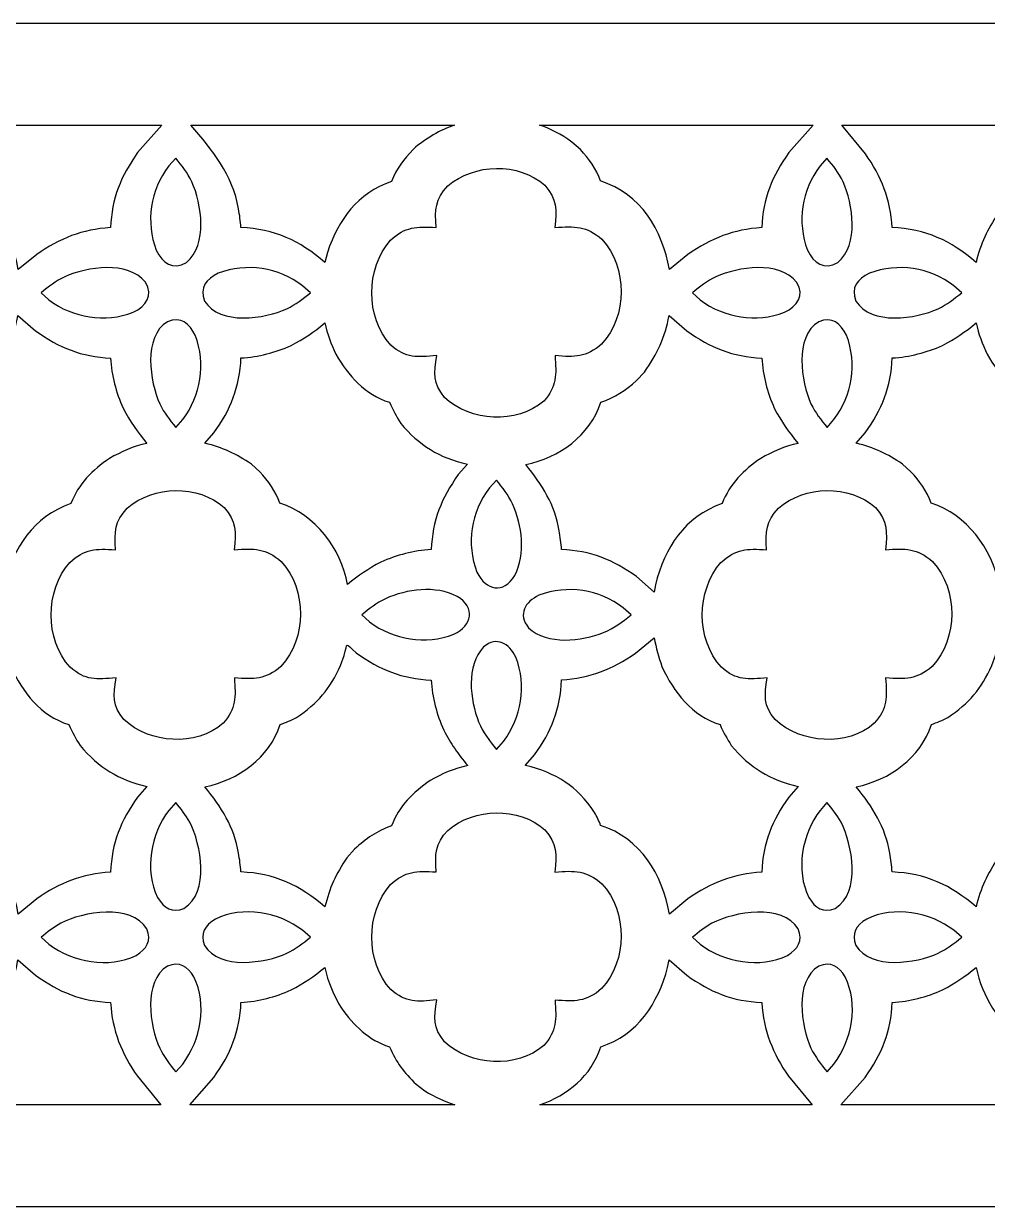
# Model space of a CAD drawing. Header units: centimetres. Extents: x -27 to -1.5, y -2.2 to 2.3.
# Drawn here: x -24.049 to -20.413, y -2.205 to 2.258 of the extents above; entities that cross this region are included whole.
import ezdxf

# ---------------------------------------------------------------- set-up
doc = ezdxf.new("R2010")
doc.units = ezdxf.units.CM
doc.header["$MEASUREMENT"] = 0
doc.layers.add('layer 1', color=7, linetype='Continuous')

msp = doc.modelspace()

# ---------------------------------------------------------------- linework, layer by layer
at = {"layer": 'layer 1', "color": 250}
for points, knots in [([(-1.49953, 2.25784), (-1.49953, 2.25784), (-1.49953, -2.20459), (-1.49953, -2.20459), (-1.49953, -2.20459), (-1.49953, -2.20459), (-26.99914, -2.20459), (-26.99914, -2.20459), (-26.99914, -2.20459), (-26.99914, -2.20459), (-26.99914, 2.25784), (-26.99914, 2.25784), (-26.99914, 2.25784), (-26.99914, 2.25784), (-1.49953, 2.25784), (-1.49953, 2.25784)], [0, 0, 0, 0, 0.2, 0.2, 0.2, 0.2, 0.4, 0.4, 0.4, 0.4, 0.6, 0.6, 0.6, 0.6, 1, 1, 1, 1]), ([(-24.56042, 1.87535), (-24.51689, 1.86021), (-24.47943, 1.84059), (-24.43753, 1.81111), (-24.43753, 1.81111), (-24.43753, 1.81111), (-24.40602, 1.78312), (-24.40602, 1.78312), (-24.40602, 1.78312), (-24.37501, 1.7479), (-24.34422, 1.7097), (-24.32964, 1.66427), (-24.32964, 1.66427), (-24.17747, 1.615), (-24.09696, 1.47988), (-24.06971, 1.32984), (-24.06971, 1.32984), (-24.06971, 1.32984), (-23.99993, 1.38738), (-23.99993, 1.38738), (-23.99993, 1.38738), (-23.91345, 1.44688), (-23.82756, 1.48239), (-23.72132, 1.4881), (-23.72132, 1.4881), (-23.71686, 1.59801), (-23.68255, 1.68273), (-23.61898, 1.77122), (-23.61898, 1.77122), (-23.61898, 1.77122), (-23.52781, 1.87535), (-23.52781, 1.87535), (-23.52781, 1.87535), (-23.52781, 1.87535), (-24.56042, 1.87535), (-24.56042, 1.87535)], [0, 0, 0, 0, 0.1, 0.1, 0.1, 0.1, 0.2, 0.2, 0.2, 0.2, 0.3, 0.3, 0.3, 0.3, 0.4, 0.4, 0.4, 0.4, 0.5, 0.5, 0.5, 0.5, 0.6, 0.6, 0.6, 0.6, 0.7, 0.7, 0.7, 0.7, 0.8, 0.8, 0.8, 0.8, 1, 1, 1, 1]), ([(-23.41803, 1.87535), (-23.33722, 1.78079), (-23.26036, 1.6878), (-23.23821, 1.55969), (-23.23821, 1.55969), (-23.23419, 1.53647), (-23.23073, 1.51237), (-23.22947, 1.4885), (-23.22947, 1.4885), (-23.10346, 1.48339), (-23.0066, 1.43891), (-22.91272, 1.35673), (-22.91272, 1.35673), (-22.91272, 1.35673), (-22.90303, 1.39492), (-22.90303, 1.39492), (-22.90303, 1.39492), (-22.86026, 1.52047), (-22.78984, 1.61705), (-22.66064, 1.66277), (-22.66064, 1.66277), (-22.64335, 1.71015), (-22.61359, 1.74683), (-22.57989, 1.7834), (-22.57989, 1.7834), (-22.5302, 1.82617), (-22.47799, 1.85631), (-22.42305, 1.87535), (-22.42305, 1.87535), (-22.42305, 1.87535), (-23.41803, 1.87535), (-23.41803, 1.87535)], [0, 0, 0, 0, 0.1111111, 0.1111111, 0.1111111, 0.1111111, 0.2222222, 0.2222222, 0.2222222, 0.2222222, 0.3333333, 0.3333333, 0.3333333, 0.3333333, 0.4444444, 0.4444444, 0.4444444, 0.4444444, 0.5555556, 0.5555556, 0.5555556, 0.5555556, 0.6666667, 0.6666667, 0.6666667, 0.6666667, 0.7777778, 0.7777778, 0.7777778, 0.7777778, 1, 1, 1, 1]), ([(-22.1029, 1.87535), (-22.05937, 1.86021), (-22.0219, 1.84059), (-21.98, 1.81111), (-21.98, 1.81111), (-21.98, 1.81111), (-21.94849, 1.78312), (-21.94849, 1.78312), (-21.94849, 1.78312), (-21.91748, 1.7479), (-21.88669, 1.7097), (-21.87212, 1.66427), (-21.87212, 1.66427), (-21.71995, 1.615), (-21.63943, 1.47988), (-21.61218, 1.32984), (-21.61218, 1.32984), (-21.61218, 1.32984), (-21.54241, 1.38738), (-21.54241, 1.38738), (-21.54241, 1.38738), (-21.45593, 1.44688), (-21.37004, 1.48239), (-21.26379, 1.4881), (-21.26379, 1.4881), (-21.25934, 1.59801), (-21.22502, 1.68273), (-21.16145, 1.77122), (-21.16145, 1.77122), (-21.16145, 1.77122), (-21.07028, 1.87535), (-21.07028, 1.87535), (-21.07028, 1.87535), (-21.07028, 1.87535), (-22.1029, 1.87535), (-22.1029, 1.87535)], [0, 0, 0, 0, 0.1, 0.1, 0.1, 0.1, 0.2, 0.2, 0.2, 0.2, 0.3, 0.3, 0.3, 0.3, 0.4, 0.4, 0.4, 0.4, 0.5, 0.5, 0.5, 0.5, 0.6, 0.6, 0.6, 0.6, 0.7, 0.7, 0.7, 0.7, 0.8, 0.8, 0.8, 0.8, 1, 1, 1, 1]), ([(-20.9619, 1.87535), (-20.9619, 1.87535), (-20.87265, 1.76712), (-20.87265, 1.76712), (-20.87265, 1.76712), (-20.81309, 1.68054), (-20.77753, 1.59426), (-20.77194, 1.4885), (-20.77194, 1.4885), (-20.64593, 1.48339), (-20.54907, 1.43891), (-20.45519, 1.35673), (-20.45519, 1.35673), (-20.437, 1.42842), (-20.41392, 1.4808), (-20.37173, 1.54168), (-20.37173, 1.54168), (-20.37173, 1.54168), (-20.34303, 1.57474), (-20.34303, 1.57474), (-20.34303, 1.57474), (-20.29885, 1.61489), (-20.25982, 1.64271), (-20.20312, 1.66277), (-20.20312, 1.66277), (-20.18582, 1.71015), (-20.15606, 1.74683), (-20.12237, 1.7834), (-20.12237, 1.7834), (-20.07268, 1.82617), (-20.02047, 1.85631), (-19.96552, 1.87535), (-19.96552, 1.87535), (-19.96552, 1.87535), (-20.9619, 1.87535), (-20.9619, 1.87535)], [0, 0, 0, 0, 0.1, 0.1, 0.1, 0.1, 0.2, 0.2, 0.2, 0.2, 0.3, 0.3, 0.3, 0.3, 0.4, 0.4, 0.4, 0.4, 0.5, 0.5, 0.5, 0.5, 0.6, 0.6, 0.6, 0.6, 0.7, 0.7, 0.7, 0.7, 0.8, 0.8, 0.8, 0.8, 1, 1, 1, 1]), ([(-23.47545, 1.75054), (-23.45097, 1.72084), (-23.43208, 1.69637), (-23.41449, 1.66147), (-23.41449, 1.66147), (-23.37729, 1.57744), (-23.35314, 1.42404), (-23.43483, 1.35705), (-23.43483, 1.35705), (-23.48647, 1.32553), (-23.52498, 1.35465), (-23.54893, 1.40271), (-23.54893, 1.40271), (-23.58932, 1.50948), (-23.57096, 1.63017), (-23.50149, 1.72081), (-23.50149, 1.72081), (-23.50149, 1.72081), (-23.47545, 1.75054), (-23.47545, 1.75054)], [0, 0, 0, 0, 0.1666667, 0.1666667, 0.1666667, 0.1666667, 0.3333333, 0.3333333, 0.3333333, 0.3333333, 0.5, 0.5, 0.5, 0.5, 0.6666667, 0.6666667, 0.6666667, 0.6666667, 1, 1, 1, 1]), ([(-21.01793, 1.75054), (-20.99345, 1.72084), (-20.97456, 1.69637), (-20.95697, 1.66147), (-20.95697, 1.66147), (-20.91976, 1.57744), (-20.89561, 1.42404), (-20.97731, 1.35705), (-20.97731, 1.35705), (-21.02895, 1.32553), (-21.06745, 1.35465), (-21.0914, 1.40271), (-21.0914, 1.40271), (-21.1318, 1.50948), (-21.11344, 1.63017), (-21.04397, 1.72081), (-21.04397, 1.72081), (-21.04397, 1.72081), (-21.01793, 1.75054), (-21.01793, 1.75054)], [0, 0, 0, 0, 0.1666667, 0.1666667, 0.1666667, 0.1666667, 0.3333333, 0.3333333, 0.3333333, 0.3333333, 0.5, 0.5, 0.5, 0.5, 0.6666667, 0.6666667, 0.6666667, 0.6666667, 1, 1, 1, 1]), ([(-22.04405, 1.00516), (-21.96928, 0.99882), (-21.92653, 0.99822), (-21.86809, 1.04847), (-21.86809, 1.04847), (-21.77076, 1.15485), (-21.76979, 1.33727), (-21.86688, 1.4441), (-21.86688, 1.4441), (-21.92561, 1.49487), (-21.96918, 1.49427), (-22.04447, 1.48836), (-22.04447, 1.48836), (-22.03813, 1.55629), (-22.03597, 1.59515), (-22.08242, 1.6479), (-22.08242, 1.6479), (-22.18128, 1.73571), (-22.34962, 1.73081), (-22.44858, 1.64567), (-22.44858, 1.64567), (-22.49606, 1.59413), (-22.49692, 1.55715), (-22.49314, 1.48888), (-22.49314, 1.48888), (-22.56735, 1.49319), (-22.60901, 1.49204), (-22.66542, 1.44079), (-22.66542, 1.44079), (-22.75865, 1.33341), (-22.76032, 1.15099), (-22.66398, 1.04497), (-22.66398, 1.04497), (-22.60601, 0.99506), (-22.56424, 0.99795), (-22.49042, 1.00594), (-22.49042, 1.00594), (-22.50162, 0.9378), (-22.50616, 0.90222), (-22.46069, 0.84763), (-22.46069, 0.84763), (-22.36373, 0.75627), (-22.18891, 0.74543), (-22.08668, 0.83366), (-22.08668, 0.83366), (-22.03687, 0.88916), (-22.03867, 0.93307), (-22.04405, 1.00516)], [0, 0, 0, 0, 0.0769231, 0.0769231, 0.0769231, 0.0769231, 0.1538462, 0.1538462, 0.1538462, 0.1538462, 0.2307692, 0.2307692, 0.2307692, 0.2307692, 0.3076923, 0.3076923, 0.3076923, 0.3076923, 0.3846154, 0.3846154, 0.3846154, 0.3846154, 0.4615385, 0.4615385, 0.4615385, 0.4615385, 0.5384615, 0.5384615, 0.5384615, 0.5384615, 0.6153846, 0.6153846, 0.6153846, 0.6153846, 0.6923077, 0.6923077, 0.6923077, 0.6923077, 0.7692308, 0.7692308, 0.7692308, 0.7692308, 0.8461538, 0.8461538, 0.8461538, 0.8461538, 1, 1, 1, 1]), ([(-23.98334, 1.24211), (-23.95365, 1.2666), (-23.92918, 1.28547), (-23.89428, 1.30308), (-23.89428, 1.30308), (-23.81025, 1.34028), (-23.65685, 1.36443), (-23.58986, 1.28273), (-23.58986, 1.28273), (-23.55835, 1.23111), (-23.58746, 1.19257), (-23.63553, 1.16864), (-23.63553, 1.16864), (-23.74231, 1.12825), (-23.86297, 1.1466), (-23.95362, 1.21607), (-23.95362, 1.21607), (-23.95362, 1.21607), (-23.98334, 1.24211), (-23.98334, 1.24211)], [0, 0, 0, 0, 0.1666667, 0.1666667, 0.1666667, 0.1666667, 0.3333333, 0.3333333, 0.3333333, 0.3333333, 0.5, 0.5, 0.5, 0.5, 0.6666667, 0.6666667, 0.6666667, 0.6666667, 1, 1, 1, 1]), ([(-22.96703, 1.24265), (-22.99672, 1.21816), (-23.02118, 1.19929), (-23.0561, 1.18168), (-23.0561, 1.18168), (-23.13883, 1.14506), (-23.30886, 1.11751), (-23.36619, 1.21131), (-23.36619, 1.21131), (-23.3873, 1.26188), (-23.3591, 1.29408), (-23.31485, 1.31611), (-23.31485, 1.31611), (-23.20808, 1.35649), (-23.08739, 1.33816), (-22.99676, 1.26868), (-22.99676, 1.26868), (-22.99676, 1.26868), (-22.96703, 1.24265), (-22.96703, 1.24265)], [0, 0, 0, 0, 0.1666667, 0.1666667, 0.1666667, 0.1666667, 0.3333333, 0.3333333, 0.3333333, 0.3333333, 0.5, 0.5, 0.5, 0.5, 0.6666667, 0.6666667, 0.6666667, 0.6666667, 1, 1, 1, 1]), ([(-21.52582, 1.24211), (-21.49612, 1.2666), (-21.47166, 1.28547), (-21.43676, 1.30308), (-21.43676, 1.30308), (-21.35272, 1.34028), (-21.19933, 1.36443), (-21.13233, 1.28273), (-21.13233, 1.28273), (-21.10083, 1.23111), (-21.12993, 1.19257), (-21.17801, 1.16864), (-21.17801, 1.16864), (-21.28478, 1.12825), (-21.40545, 1.1466), (-21.49609, 1.21607), (-21.49609, 1.21607), (-21.49609, 1.21607), (-21.52582, 1.24211), (-21.52582, 1.24211)], [0, 0, 0, 0, 0.1666667, 0.1666667, 0.1666667, 0.1666667, 0.3333333, 0.3333333, 0.3333333, 0.3333333, 0.5, 0.5, 0.5, 0.5, 0.6666667, 0.6666667, 0.6666667, 0.6666667, 1, 1, 1, 1]), ([(-20.5095, 1.24265), (-20.5392, 1.21816), (-20.56366, 1.19929), (-20.59857, 1.18168), (-20.59857, 1.18168), (-20.6813, 1.14506), (-20.85134, 1.11751), (-20.90867, 1.21131), (-20.90867, 1.21131), (-20.92977, 1.26188), (-20.90157, 1.29408), (-20.85733, 1.31611), (-20.85733, 1.31611), (-20.75055, 1.35649), (-20.62986, 1.33816), (-20.53924, 1.26868), (-20.53924, 1.26868), (-20.53924, 1.26868), (-20.5095, 1.24265), (-20.5095, 1.24265)], [0, 0, 0, 0, 0.1666667, 0.1666667, 0.1666667, 0.1666667, 0.3333333, 0.3333333, 0.3333333, 0.3333333, 0.5, 0.5, 0.5, 0.5, 0.6666667, 0.6666667, 0.6666667, 0.6666667, 1, 1, 1, 1]), ([(-24.07105, 1.15728), (-24.08676, 1.07413), (-24.1145, 1.01178), (-24.16432, 0.94344), (-24.16432, 0.94344), (-24.16432, 0.94344), (-24.19406, 0.91092), (-24.19406, 0.91092), (-24.19406, 0.91092), (-24.23589, 0.87497), (-24.27545, 0.84635), (-24.32861, 0.82928), (-24.32861, 0.82928), (-24.37021, 0.70181), (-24.4852, 0.62147), (-24.61212, 0.59398), (-24.61212, 0.59398), (-24.55016, 0.51886), (-24.50249, 0.44268), (-24.48572, 0.34482), (-24.48572, 0.34482), (-24.48174, 0.32161), (-24.47824, 0.2975), (-24.47698, 0.27362), (-24.47698, 0.27362), (-24.36703, 0.26916), (-24.28233, 0.23485), (-24.19387, 0.1713), (-24.19387, 0.1713), (-24.19387, 0.1713), (-24.12758, 0.11327), (-24.12758, 0.11327), (-24.12758, 0.11327), (-24.12758, 0.11327), (-24.12279, 0.14072), (-24.12279, 0.14072), (-24.12279, 0.14072), (-24.08692, 0.28204), (-24.01373, 0.39639), (-23.87065, 0.447), (-23.87065, 0.447), (-23.84345, 0.52151), (-23.78902, 0.5736), (-23.72537, 0.61753), (-23.72537, 0.61753), (-23.68147, 0.64189), (-23.63401, 0.66488), (-23.58412, 0.6739), (-23.58412, 0.6739), (-23.62032, 0.71779), (-23.6473, 0.75617), (-23.67405, 0.80643), (-23.67405, 0.80643), (-23.70072, 0.86744), (-23.71731, 0.92947), (-23.72092, 0.99625), (-23.72092, 0.99625), (-23.83084, 1.00071), (-23.91553, 1.03501), (-24.00404, 1.09859), (-24.00404, 1.09859), (-24.00404, 1.09859), (-24.07105, 1.15728), (-24.07105, 1.15728)], [0, 0, 0, 0, 0.0588235, 0.0588235, 0.0588235, 0.0588235, 0.1176471, 0.1176471, 0.1176471, 0.1176471, 0.1764706, 0.1764706, 0.1764706, 0.1764706, 0.2352941, 0.2352941, 0.2352941, 0.2352941, 0.2941176, 0.2941176, 0.2941176, 0.2941176, 0.3529412, 0.3529412, 0.3529412, 0.3529412, 0.4117647, 0.4117647, 0.4117647, 0.4117647, 0.4705882, 0.4705882, 0.4705882, 0.4705882, 0.5294118, 0.5294118, 0.5294118, 0.5294118, 0.5882353, 0.5882353, 0.5882353, 0.5882353, 0.6470588, 0.6470588, 0.6470588, 0.6470588, 0.7058824, 0.7058824, 0.7058824, 0.7058824, 0.7647059, 0.7647059, 0.7647059, 0.7647059, 0.8235294, 0.8235294, 0.8235294, 0.8235294, 0.8823529, 0.8823529, 0.8823529, 0.8823529, 1, 1, 1, 1]), ([(-23.47492, 0.73422), (-23.49941, 0.76392), (-23.51828, 0.78838), (-23.53589, 0.82329), (-23.53589, 0.82329), (-23.57249, 0.90601), (-23.60007, 1.07608), (-23.50626, 1.13338), (-23.50626, 1.13338), (-23.45572, 1.1545), (-23.42346, 1.12628), (-23.40146, 1.08203), (-23.40146, 1.08203), (-23.36106, 0.97526), (-23.37941, 0.8546), (-23.44889, 0.76395), (-23.44889, 0.76395), (-23.44889, 0.76395), (-23.47492, 0.73422), (-23.47492, 0.73422)], [0, 0, 0, 0, 0.1666667, 0.1666667, 0.1666667, 0.1666667, 0.3333333, 0.3333333, 0.3333333, 0.3333333, 0.5, 0.5, 0.5, 0.5, 0.6666667, 0.6666667, 0.6666667, 0.6666667, 1, 1, 1, 1]), ([(-23.36511, 0.67503), (-23.29691, 0.65782), (-23.24762, 0.63587), (-23.19001, 0.59533), (-23.19001, 0.59533), (-23.19001, 0.59533), (-23.1585, 0.56735), (-23.1585, 0.56735), (-23.1585, 0.56735), (-23.12749, 0.53214), (-23.0967, 0.49394), (-23.08213, 0.4485), (-23.08213, 0.4485), (-22.94824, 0.40516), (-22.85199, 0.2783), (-22.82722, 0.14175), (-22.82722, 0.14175), (-22.78581, 0.17591), (-22.74854, 0.20113), (-22.70111, 0.22636), (-22.70111, 0.22636), (-22.64011, 0.25304), (-22.57806, 0.26964), (-22.51131, 0.27323), (-22.51131, 0.27323), (-22.50685, 0.38314), (-22.47254, 0.46786), (-22.40897, 0.55635), (-22.40897, 0.55635), (-22.40897, 0.55635), (-22.37457, 0.59563), (-22.37457, 0.59563), (-22.37457, 0.59563), (-22.4801, 0.61951), (-22.55706, 0.66675), (-22.62626, 0.74979), (-22.62626, 0.74979), (-22.64319, 0.77657), (-22.65591, 0.80022), (-22.66889, 0.82909), (-22.66889, 0.82909), (-22.7611, 0.85756), (-22.82447, 0.92995), (-22.87098, 1.01067), (-22.87098, 1.01067), (-22.88834, 1.04868), (-22.90473, 1.08737), (-22.91245, 1.12871), (-22.91245, 1.12871), (-22.95412, 1.09434), (-22.99151, 1.06893), (-23.03925, 1.04351), (-23.03925, 1.04351), (-23.10009, 1.01692), (-23.16261, 1.00018), (-23.22907, 0.99665), (-23.22907, 0.99665), (-23.23357, 0.8867), (-23.26778, 0.80208), (-23.3314, 0.71354), (-23.3314, 0.71354), (-23.3314, 0.71354), (-23.36511, 0.67503), (-23.36511, 0.67503)], [0, 0, 0, 0, 0.0588235, 0.0588235, 0.0588235, 0.0588235, 0.1176471, 0.1176471, 0.1176471, 0.1176471, 0.1764706, 0.1764706, 0.1764706, 0.1764706, 0.2352941, 0.2352941, 0.2352941, 0.2352941, 0.2941176, 0.2941176, 0.2941176, 0.2941176, 0.3529412, 0.3529412, 0.3529412, 0.3529412, 0.4117647, 0.4117647, 0.4117647, 0.4117647, 0.4705882, 0.4705882, 0.4705882, 0.4705882, 0.5294118, 0.5294118, 0.5294118, 0.5294118, 0.5882353, 0.5882353, 0.5882353, 0.5882353, 0.6470588, 0.6470588, 0.6470588, 0.6470588, 0.7058824, 0.7058824, 0.7058824, 0.7058824, 0.7647059, 0.7647059, 0.7647059, 0.7647059, 0.8235294, 0.8235294, 0.8235294, 0.8235294, 0.8823529, 0.8823529, 0.8823529, 0.8823529, 1, 1, 1, 1]), ([(-21.61353, 1.15728), (-21.62924, 1.07413), (-21.65697, 1.01178), (-21.7068, 0.94344), (-21.7068, 0.94344), (-21.7068, 0.94344), (-21.73654, 0.91092), (-21.73654, 0.91092), (-21.73654, 0.91092), (-21.77837, 0.87497), (-21.81792, 0.84635), (-21.87109, 0.82928), (-21.87109, 0.82928), (-21.91269, 0.70181), (-22.02768, 0.62147), (-22.15459, 0.59398), (-22.15459, 0.59398), (-22.09264, 0.51886), (-22.04497, 0.44268), (-22.0282, 0.34482), (-22.0282, 0.34482), (-22.02422, 0.32161), (-22.02072, 0.2975), (-22.01946, 0.27362), (-22.01946, 0.27362), (-21.90951, 0.26916), (-21.82481, 0.23485), (-21.73635, 0.1713), (-21.73635, 0.1713), (-21.73635, 0.1713), (-21.67006, 0.11327), (-21.67006, 0.11327), (-21.67006, 0.11327), (-21.67006, 0.11327), (-21.66526, 0.14072), (-21.66526, 0.14072), (-21.66526, 0.14072), (-21.62939, 0.28204), (-21.5562, 0.39639), (-21.41312, 0.447), (-21.41312, 0.447), (-21.38593, 0.52151), (-21.33149, 0.5736), (-21.26785, 0.61753), (-21.26785, 0.61753), (-21.22395, 0.64189), (-21.17648, 0.66488), (-21.12659, 0.6739), (-21.12659, 0.6739), (-21.1628, 0.71779), (-21.18977, 0.75617), (-21.21652, 0.80643), (-21.21652, 0.80643), (-21.2432, 0.86744), (-21.25979, 0.92947), (-21.2634, 0.99625), (-21.2634, 0.99625), (-21.37332, 1.00071), (-21.458, 1.03501), (-21.54652, 1.09859), (-21.54652, 1.09859), (-21.54652, 1.09859), (-21.61353, 1.15728), (-21.61353, 1.15728)], [0, 0, 0, 0, 0.0588235, 0.0588235, 0.0588235, 0.0588235, 0.1176471, 0.1176471, 0.1176471, 0.1176471, 0.1764706, 0.1764706, 0.1764706, 0.1764706, 0.2352941, 0.2352941, 0.2352941, 0.2352941, 0.2941176, 0.2941176, 0.2941176, 0.2941176, 0.3529412, 0.3529412, 0.3529412, 0.3529412, 0.4117647, 0.4117647, 0.4117647, 0.4117647, 0.4705882, 0.4705882, 0.4705882, 0.4705882, 0.5294118, 0.5294118, 0.5294118, 0.5294118, 0.5882353, 0.5882353, 0.5882353, 0.5882353, 0.6470588, 0.6470588, 0.6470588, 0.6470588, 0.7058824, 0.7058824, 0.7058824, 0.7058824, 0.7647059, 0.7647059, 0.7647059, 0.7647059, 0.8235294, 0.8235294, 0.8235294, 0.8235294, 0.8823529, 0.8823529, 0.8823529, 0.8823529, 1, 1, 1, 1]), ([(-21.01739, 0.73422), (-21.04189, 0.76392), (-21.06076, 0.78838), (-21.07837, 0.82329), (-21.07837, 0.82329), (-21.11496, 0.90601), (-21.14255, 1.07608), (-21.04873, 1.13338), (-21.04873, 1.13338), (-20.99819, 1.1545), (-20.96594, 1.12628), (-20.94393, 1.08203), (-20.94393, 1.08203), (-20.90354, 0.97526), (-20.92188, 0.8546), (-20.99136, 0.76395), (-20.99136, 0.76395), (-20.99136, 0.76395), (-21.01739, 0.73422), (-21.01739, 0.73422)], [0, 0, 0, 0, 0.1666667, 0.1666667, 0.1666667, 0.1666667, 0.3333333, 0.3333333, 0.3333333, 0.3333333, 0.5, 0.5, 0.5, 0.5, 0.6666667, 0.6666667, 0.6666667, 0.6666667, 1, 1, 1, 1]), ([(-20.90758, 0.67503), (-20.83939, 0.65782), (-20.79009, 0.63587), (-20.73249, 0.59533), (-20.73249, 0.59533), (-20.73249, 0.59533), (-20.70097, 0.56735), (-20.70097, 0.56735), (-20.70097, 0.56735), (-20.66996, 0.53214), (-20.63918, 0.49394), (-20.6246, 0.4485), (-20.6246, 0.4485), (-20.49072, 0.40516), (-20.39446, 0.2783), (-20.36969, 0.14175), (-20.36969, 0.14175), (-20.32828, 0.17591), (-20.29101, 0.20113), (-20.24359, 0.22636), (-20.24359, 0.22636), (-20.18258, 0.25304), (-20.12054, 0.26964), (-20.05378, 0.27323), (-20.05378, 0.27323), (-20.04933, 0.38314), (-20.01501, 0.46786), (-19.95145, 0.55635), (-19.95145, 0.55635), (-19.95145, 0.55635), (-19.91705, 0.59563), (-19.91705, 0.59563), (-19.91705, 0.59563), (-20.02258, 0.61951), (-20.09954, 0.66675), (-20.16874, 0.74979), (-20.16874, 0.74979), (-20.18567, 0.77657), (-20.19838, 0.80022), (-20.21136, 0.82909), (-20.21136, 0.82909), (-20.30358, 0.85756), (-20.36695, 0.92995), (-20.41346, 1.01067), (-20.41346, 1.01067), (-20.43082, 1.04868), (-20.4472, 1.08737), (-20.45493, 1.12871), (-20.45493, 1.12871), (-20.4966, 1.09434), (-20.53398, 1.06893), (-20.58172, 1.04351), (-20.58172, 1.04351), (-20.64257, 1.01692), (-20.70508, 1.00018), (-20.77154, 0.99665), (-20.77154, 0.99665), (-20.77604, 0.8867), (-20.81026, 0.80208), (-20.87387, 0.71354), (-20.87387, 0.71354), (-20.87387, 0.71354), (-20.90758, 0.67503), (-20.90758, 0.67503)], [0, 0, 0, 0, 0.0588235, 0.0588235, 0.0588235, 0.0588235, 0.1176471, 0.1176471, 0.1176471, 0.1176471, 0.1764706, 0.1764706, 0.1764706, 0.1764706, 0.2352941, 0.2352941, 0.2352941, 0.2352941, 0.2941176, 0.2941176, 0.2941176, 0.2941176, 0.3529412, 0.3529412, 0.3529412, 0.3529412, 0.4117647, 0.4117647, 0.4117647, 0.4117647, 0.4705882, 0.4705882, 0.4705882, 0.4705882, 0.5294118, 0.5294118, 0.5294118, 0.5294118, 0.5882353, 0.5882353, 0.5882353, 0.5882353, 0.6470588, 0.6470588, 0.6470588, 0.6470588, 0.7058824, 0.7058824, 0.7058824, 0.7058824, 0.7647059, 0.7647059, 0.7647059, 0.7647059, 0.8235294, 0.8235294, 0.8235294, 0.8235294, 0.8823529, 0.8823529, 0.8823529, 0.8823529, 1, 1, 1, 1]), ([(-22.26545, 0.53567), (-22.24089, 0.50588), (-22.22178, 0.4809), (-22.20448, 0.44659), (-22.20448, 0.44659), (-22.16807, 0.36435), (-22.15347, 0.25851), (-22.19595, 0.17566), (-22.19595, 0.17566), (-22.23967, 0.10556), (-22.30428, 0.11836), (-22.33892, 0.18784), (-22.33892, 0.18784), (-22.37951, 0.29513), (-22.36091, 0.41536), (-22.29148, 0.50593), (-22.29148, 0.50593), (-22.29148, 0.50593), (-22.26545, 0.53567), (-22.26545, 0.53567)], [0, 0, 0, 0, 0.1666667, 0.1666667, 0.1666667, 0.1666667, 0.3333333, 0.3333333, 0.3333333, 0.3333333, 0.5, 0.5, 0.5, 0.5, 0.6666667, 0.6666667, 0.6666667, 0.6666667, 1, 1, 1, 1]), ([(-23.25406, -0.21061), (-23.17929, -0.21695), (-23.13654, -0.21755), (-23.07809, -0.1673), (-23.07809, -0.1673), (-22.98077, -0.06092), (-22.9798, 0.12151), (-23.07689, 0.22833), (-23.07689, 0.22833), (-23.13561, 0.2791), (-23.1792, 0.2785), (-23.25448, 0.27259), (-23.25448, 0.27259), (-23.24814, 0.34052), (-23.24598, 0.3794), (-23.29243, 0.43213), (-23.29243, 0.43213), (-23.39126, 0.51994), (-23.55966, 0.51504), (-23.65858, 0.4299), (-23.65858, 0.4299), (-23.70606, 0.37837), (-23.70692, 0.34139), (-23.70315, 0.27311), (-23.70315, 0.27311), (-23.77734, 0.27742), (-23.81903, 0.27627), (-23.87543, 0.22501), (-23.87543, 0.22501), (-23.96865, 0.11764), (-23.97033, -0.06477), (-23.87399, -0.1708), (-23.87399, -0.1708), (-23.81602, -0.22071), (-23.77424, -0.21782), (-23.70042, -0.20983), (-23.70042, -0.20983), (-23.71163, -0.27797), (-23.71617, -0.31355), (-23.67069, -0.36814), (-23.67069, -0.36814), (-23.57374, -0.45949), (-23.3989, -0.47035), (-23.29669, -0.38211), (-23.29669, -0.38211), (-23.24687, -0.32662), (-23.24868, -0.28269), (-23.25406, -0.21061)], [0, 0, 0, 0, 0.0769231, 0.0769231, 0.0769231, 0.0769231, 0.1538462, 0.1538462, 0.1538462, 0.1538462, 0.2307692, 0.2307692, 0.2307692, 0.2307692, 0.3076923, 0.3076923, 0.3076923, 0.3076923, 0.3846154, 0.3846154, 0.3846154, 0.3846154, 0.4615385, 0.4615385, 0.4615385, 0.4615385, 0.5384615, 0.5384615, 0.5384615, 0.5384615, 0.6153846, 0.6153846, 0.6153846, 0.6153846, 0.6923077, 0.6923077, 0.6923077, 0.6923077, 0.7692308, 0.7692308, 0.7692308, 0.7692308, 0.8461538, 0.8461538, 0.8461538, 0.8461538, 1, 1, 1, 1]), ([(-20.79654, -0.21061), (-20.72177, -0.21695), (-20.67901, -0.21755), (-20.62057, -0.1673), (-20.62057, -0.1673), (-20.52325, -0.06092), (-20.52227, 0.12151), (-20.61936, 0.22833), (-20.61936, 0.22833), (-20.67809, 0.2791), (-20.72167, 0.2785), (-20.79695, 0.27259), (-20.79695, 0.27259), (-20.79062, 0.34052), (-20.78845, 0.3794), (-20.8349, 0.43213), (-20.8349, 0.43213), (-20.93374, 0.51994), (-21.10213, 0.51504), (-21.20106, 0.4299), (-21.20106, 0.4299), (-21.24853, 0.37837), (-21.2494, 0.34139), (-21.24562, 0.27311), (-21.24562, 0.27311), (-21.31982, 0.27742), (-21.3615, 0.27627), (-21.4179, 0.22501), (-21.4179, 0.22501), (-21.51113, 0.11764), (-21.51281, -0.06477), (-21.41646, -0.1708), (-21.41646, -0.1708), (-21.3585, -0.22071), (-21.31672, -0.21782), (-21.2429, -0.20983), (-21.2429, -0.20983), (-21.25411, -0.27797), (-21.25864, -0.31355), (-21.21317, -0.36814), (-21.21317, -0.36814), (-21.11622, -0.45949), (-20.94138, -0.47035), (-20.83916, -0.38211), (-20.83916, -0.38211), (-20.78934, -0.32662), (-20.79115, -0.28269), (-20.79654, -0.21061)], [0, 0, 0, 0, 0.0769231, 0.0769231, 0.0769231, 0.0769231, 0.1538462, 0.1538462, 0.1538462, 0.1538462, 0.2307692, 0.2307692, 0.2307692, 0.2307692, 0.3076923, 0.3076923, 0.3076923, 0.3076923, 0.3846154, 0.3846154, 0.3846154, 0.3846154, 0.4615385, 0.4615385, 0.4615385, 0.4615385, 0.5384615, 0.5384615, 0.5384615, 0.5384615, 0.6153846, 0.6153846, 0.6153846, 0.6153846, 0.6923077, 0.6923077, 0.6923077, 0.6923077, 0.7692308, 0.7692308, 0.7692308, 0.7692308, 0.8461538, 0.8461538, 0.8461538, 0.8461538, 1, 1, 1, 1]), ([(-22.77334, 0.02724), (-22.74355, 0.0518), (-22.71858, 0.0709), (-22.68427, 0.0882), (-22.68427, 0.0882), (-22.60202, 0.12462), (-22.49619, 0.13921), (-22.41334, 0.09673), (-22.41334, 0.09673), (-22.34324, 0.05302), (-22.35603, -0.01161), (-22.42552, -0.04623), (-22.42552, -0.04623), (-22.53281, -0.08682), (-22.65302, -0.06823), (-22.74361, 0.0012), (-22.74361, 0.0012), (-22.74361, 0.0012), (-22.77334, 0.02724), (-22.77334, 0.02724)], [0, 0, 0, 0, 0.1666667, 0.1666667, 0.1666667, 0.1666667, 0.3333333, 0.3333333, 0.3333333, 0.3333333, 0.5, 0.5, 0.5, 0.5, 0.6666667, 0.6666667, 0.6666667, 0.6666667, 1, 1, 1, 1]), ([(-21.75702, 0.02778), (-21.79188, -0.00098), (-21.82024, -0.02175), (-21.86147, -0.04001), (-21.86147, -0.04001), (-21.94372, -0.07174), (-22.0731, -0.08837), (-22.1436, -0.02129), (-22.1436, -0.02129), (-22.18568, 0.0301), (-22.15702, 0.07526), (-22.10484, 0.10123), (-22.10484, 0.10123), (-21.99755, 0.14181), (-21.87733, 0.12324), (-21.78675, 0.0538), (-21.78675, 0.0538), (-21.78675, 0.0538), (-21.75702, 0.02778), (-21.75702, 0.02778)], [0, 0, 0, 0, 0.1666667, 0.1666667, 0.1666667, 0.1666667, 0.3333333, 0.3333333, 0.3333333, 0.3333333, 0.5, 0.5, 0.5, 0.5, 0.6666667, 0.6666667, 0.6666667, 0.6666667, 1, 1, 1, 1]), ([(-23.58393, -0.62028), (-23.6898, -0.59633), (-23.76681, -0.54933), (-23.83627, -0.46598), (-23.83627, -0.46598), (-23.8532, -0.4392), (-23.86591, -0.41555), (-23.8789, -0.38668), (-23.8789, -0.38668), (-23.98505, -0.3539), (-24.05365, -0.26494), (-24.0979, -0.16808), (-24.0979, -0.16808), (-24.11091, -0.13147), (-24.12048, -0.09767), (-24.12761, -0.05948), (-24.12761, -0.05948), (-24.12761, -0.05948), (-24.19796, -0.1175), (-24.19796, -0.1175), (-24.19796, -0.1175), (-24.28418, -0.17681), (-24.37106, -0.21261), (-24.47659, -0.21823), (-24.47659, -0.21823), (-24.48108, -0.32817), (-24.5153, -0.4128), (-24.57891, -0.50134), (-24.57891, -0.50134), (-24.57891, -0.50134), (-24.61328, -0.54059), (-24.61328, -0.54059), (-24.61328, -0.54059), (-24.61328, -0.54059), (-24.61295, -0.54065), (-24.61295, -0.54065), (-24.61295, -0.54065), (-24.49588, -0.5702), (-24.42013, -0.61707), (-24.35214, -0.71853), (-24.35214, -0.71853), (-24.34444, -0.73439), (-24.33502, -0.75051), (-24.32964, -0.76727), (-24.32964, -0.76727), (-24.17748, -0.8165), (-24.09696, -0.95167), (-24.06971, -1.1017), (-24.06971, -1.1017), (-24.06971, -1.1017), (-23.99993, -1.04415), (-23.99993, -1.04415), (-23.99993, -1.04415), (-23.91345, -0.98465), (-23.82756, -0.94915), (-23.72132, -0.94343), (-23.72132, -0.94343), (-23.71686, -0.83352), (-23.68255, -0.7488), (-23.61898, -0.66031), (-23.61898, -0.66031), (-23.61898, -0.66031), (-23.58393, -0.62028), (-23.58393, -0.62028)], [0, 0, 0, 0, 0.0588235, 0.0588235, 0.0588235, 0.0588235, 0.1176471, 0.1176471, 0.1176471, 0.1176471, 0.1764706, 0.1764706, 0.1764706, 0.1764706, 0.2352941, 0.2352941, 0.2352941, 0.2352941, 0.2941176, 0.2941176, 0.2941176, 0.2941176, 0.3529412, 0.3529412, 0.3529412, 0.3529412, 0.4117647, 0.4117647, 0.4117647, 0.4117647, 0.4705882, 0.4705882, 0.4705882, 0.4705882, 0.5294118, 0.5294118, 0.5294118, 0.5294118, 0.5882353, 0.5882353, 0.5882353, 0.5882353, 0.6470588, 0.6470588, 0.6470588, 0.6470588, 0.7058824, 0.7058824, 0.7058824, 0.7058824, 0.7647059, 0.7647059, 0.7647059, 0.7647059, 0.8235294, 0.8235294, 0.8235294, 0.8235294, 0.8823529, 0.8823529, 0.8823529, 0.8823529, 1, 1, 1, 1]), ([(-22.91272, -1.0748), (-22.89452, -1.0031), (-22.87144, -0.95072), (-22.82926, -0.88985), (-22.82926, -0.88985), (-22.82926, -0.88985), (-22.80055, -0.85679), (-22.80055, -0.85679), (-22.80055, -0.85679), (-22.75638, -0.81665), (-22.71734, -0.78882), (-22.66064, -0.76876), (-22.66064, -0.76876), (-22.63347, -0.69426), (-22.57899, -0.64216), (-22.51537, -0.59824), (-22.51537, -0.59824), (-22.4711, -0.57367), (-22.42375, -0.55091), (-22.37347, -0.54175), (-22.37347, -0.54175), (-22.40993, -0.49756), (-22.43711, -0.45904), (-22.46404, -0.40845), (-22.46404, -0.40845), (-22.49071, -0.34743), (-22.50731, -0.28541), (-22.51091, -0.21863), (-22.51091, -0.21863), (-22.62083, -0.21416), (-22.70552, -0.17987), (-22.79403, -0.11628), (-22.79403, -0.11628), (-22.8389, -0.07699), (-22.82553, -0.07468), (-22.83948, -0.12619), (-22.83948, -0.12619), (-22.83948, -0.12619), (-22.85319, -0.16421), (-22.85319, -0.16421), (-22.85319, -0.16421), (-22.89421, -0.25285), (-22.93778, -0.306), (-23.01977, -0.35996), (-23.01977, -0.35996), (-23.04035, -0.36985), (-23.05936, -0.37951), (-23.0811, -0.38649), (-23.0811, -0.38649), (-23.12283, -0.51438), (-23.238, -0.59436), (-23.36522, -0.62192), (-23.36522, -0.62192), (-23.30288, -0.69752), (-23.25522, -0.77339), (-23.23821, -0.87184), (-23.23821, -0.87184), (-23.23419, -0.89508), (-23.23073, -0.91916), (-23.22947, -0.94304), (-23.22947, -0.94304), (-23.10347, -0.94814), (-23.00659, -0.99262), (-22.91272, -1.0748)], [0, 0, 0, 0, 0.0588235, 0.0588235, 0.0588235, 0.0588235, 0.1176471, 0.1176471, 0.1176471, 0.1176471, 0.1764706, 0.1764706, 0.1764706, 0.1764706, 0.2352941, 0.2352941, 0.2352941, 0.2352941, 0.2941176, 0.2941176, 0.2941176, 0.2941176, 0.3529412, 0.3529412, 0.3529412, 0.3529412, 0.4117647, 0.4117647, 0.4117647, 0.4117647, 0.4705882, 0.4705882, 0.4705882, 0.4705882, 0.5294118, 0.5294118, 0.5294118, 0.5294118, 0.5882353, 0.5882353, 0.5882353, 0.5882353, 0.6470588, 0.6470588, 0.6470588, 0.6470588, 0.7058824, 0.7058824, 0.7058824, 0.7058824, 0.7647059, 0.7647059, 0.7647059, 0.7647059, 0.8235294, 0.8235294, 0.8235294, 0.8235294, 0.8823529, 0.8823529, 0.8823529, 0.8823529, 1, 1, 1, 1]), ([(-22.26491, -0.48065), (-22.29367, -0.44579), (-22.31444, -0.41743), (-22.33269, -0.37621), (-22.33269, -0.37621), (-22.3644, -0.29399), (-22.38107, -0.16453), (-22.31397, -0.09408), (-22.31397, -0.09408), (-22.26261, -0.05198), (-22.2174, -0.08068), (-22.19145, -0.13284), (-22.19145, -0.13284), (-22.15086, -0.24013), (-22.16945, -0.36033), (-22.23888, -0.45093), (-22.23888, -0.45093), (-22.23888, -0.45093), (-22.26491, -0.48065), (-22.26491, -0.48065)], [0, 0, 0, 0, 0.1666667, 0.1666667, 0.1666667, 0.1666667, 0.3333333, 0.3333333, 0.3333333, 0.3333333, 0.5, 0.5, 0.5, 0.5, 0.6666667, 0.6666667, 0.6666667, 0.6666667, 1, 1, 1, 1]), ([(-21.12641, -0.62028), (-21.23228, -0.59633), (-21.30928, -0.54933), (-21.37875, -0.46598), (-21.37875, -0.46598), (-21.39567, -0.4392), (-21.40839, -0.41555), (-21.42137, -0.38668), (-21.42137, -0.38668), (-21.52752, -0.3539), (-21.59612, -0.26494), (-21.64038, -0.16808), (-21.64038, -0.16808), (-21.65339, -0.13147), (-21.66295, -0.09767), (-21.67008, -0.05948), (-21.67008, -0.05948), (-21.67008, -0.05948), (-21.74044, -0.1175), (-21.74044, -0.1175), (-21.74044, -0.1175), (-21.82666, -0.17681), (-21.91354, -0.21261), (-22.01906, -0.21823), (-22.01906, -0.21823), (-22.02356, -0.32817), (-22.05778, -0.4128), (-22.12139, -0.50134), (-22.12139, -0.50134), (-22.12139, -0.50134), (-22.15576, -0.54059), (-22.15576, -0.54059), (-22.15576, -0.54059), (-22.15576, -0.54059), (-22.15542, -0.54065), (-22.15542, -0.54065), (-22.15542, -0.54065), (-22.03835, -0.5702), (-21.96261, -0.61707), (-21.89462, -0.71853), (-21.89462, -0.71853), (-21.88691, -0.73439), (-21.87749, -0.75051), (-21.87212, -0.76727), (-21.87212, -0.76727), (-21.71996, -0.8165), (-21.63943, -0.95167), (-21.61218, -1.1017), (-21.61218, -1.1017), (-21.61218, -1.1017), (-21.54241, -1.04415), (-21.54241, -1.04415), (-21.54241, -1.04415), (-21.45592, -0.98465), (-21.37004, -0.94915), (-21.26379, -0.94343), (-21.26379, -0.94343), (-21.25934, -0.83352), (-21.22502, -0.7488), (-21.16145, -0.66031), (-21.16145, -0.66031), (-21.16145, -0.66031), (-21.12641, -0.62028), (-21.12641, -0.62028)], [0, 0, 0, 0, 0.0588235, 0.0588235, 0.0588235, 0.0588235, 0.1176471, 0.1176471, 0.1176471, 0.1176471, 0.1764706, 0.1764706, 0.1764706, 0.1764706, 0.2352941, 0.2352941, 0.2352941, 0.2352941, 0.2941176, 0.2941176, 0.2941176, 0.2941176, 0.3529412, 0.3529412, 0.3529412, 0.3529412, 0.4117647, 0.4117647, 0.4117647, 0.4117647, 0.4705882, 0.4705882, 0.4705882, 0.4705882, 0.5294118, 0.5294118, 0.5294118, 0.5294118, 0.5882353, 0.5882353, 0.5882353, 0.5882353, 0.6470588, 0.6470588, 0.6470588, 0.6470588, 0.7058824, 0.7058824, 0.7058824, 0.7058824, 0.7647059, 0.7647059, 0.7647059, 0.7647059, 0.8235294, 0.8235294, 0.8235294, 0.8235294, 0.8823529, 0.8823529, 0.8823529, 0.8823529, 1, 1, 1, 1]), ([(-20.45519, -1.0748), (-20.437, -1.0031), (-20.41392, -0.95072), (-20.37173, -0.88985), (-20.37173, -0.88985), (-20.37173, -0.88985), (-20.34303, -0.85679), (-20.34303, -0.85679), (-20.34303, -0.85679), (-20.29886, -0.81665), (-20.25981, -0.78882), (-20.20312, -0.76876), (-20.20312, -0.76876), (-20.17594, -0.69426), (-20.12147, -0.64216), (-20.05784, -0.59824), (-20.05784, -0.59824), (-20.01358, -0.57367), (-19.96623, -0.55091), (-19.91595, -0.54175), (-19.91595, -0.54175), (-19.9524, -0.49756), (-19.97959, -0.45904), (-20.00652, -0.40845), (-20.00652, -0.40845), (-20.03319, -0.34743), (-20.04978, -0.28541), (-20.05339, -0.21863), (-20.05339, -0.21863), (-20.16331, -0.21416), (-20.248, -0.17987), (-20.33651, -0.11628), (-20.33651, -0.11628), (-20.38137, -0.07699), (-20.36801, -0.07468), (-20.38195, -0.12619), (-20.38195, -0.12619), (-20.38195, -0.12619), (-20.39566, -0.16421), (-20.39566, -0.16421), (-20.39566, -0.16421), (-20.43669, -0.25285), (-20.48026, -0.306), (-20.56224, -0.35996), (-20.56224, -0.35996), (-20.58283, -0.36985), (-20.60184, -0.37951), (-20.62357, -0.38649), (-20.62357, -0.38649), (-20.66531, -0.51438), (-20.78048, -0.59436), (-20.90769, -0.62192), (-20.90769, -0.62192), (-20.84535, -0.69752), (-20.79769, -0.77339), (-20.78068, -0.87184), (-20.78068, -0.87184), (-20.77666, -0.89508), (-20.7732, -0.91916), (-20.77194, -0.94304), (-20.77194, -0.94304), (-20.64594, -0.94814), (-20.54906, -0.99262), (-20.45519, -1.0748)], [0, 0, 0, 0, 0.0588235, 0.0588235, 0.0588235, 0.0588235, 0.1176471, 0.1176471, 0.1176471, 0.1176471, 0.1764706, 0.1764706, 0.1764706, 0.1764706, 0.2352941, 0.2352941, 0.2352941, 0.2352941, 0.2941176, 0.2941176, 0.2941176, 0.2941176, 0.3529412, 0.3529412, 0.3529412, 0.3529412, 0.4117647, 0.4117647, 0.4117647, 0.4117647, 0.4705882, 0.4705882, 0.4705882, 0.4705882, 0.5294118, 0.5294118, 0.5294118, 0.5294118, 0.5882353, 0.5882353, 0.5882353, 0.5882353, 0.6470588, 0.6470588, 0.6470588, 0.6470588, 0.7058824, 0.7058824, 0.7058824, 0.7058824, 0.7647059, 0.7647059, 0.7647059, 0.7647059, 0.8235294, 0.8235294, 0.8235294, 0.8235294, 0.8823529, 0.8823529, 0.8823529, 0.8823529, 1, 1, 1, 1]), ([(-23.47545, -0.68099), (-23.4556, -0.70508), (-23.43773, -0.72764), (-23.42212, -0.75494), (-23.42212, -0.75494), (-23.37978, -0.83889), (-23.34572, -1.02007), (-23.44413, -1.08016), (-23.44413, -1.08016), (-23.48914, -1.09894), (-23.51973, -1.07936), (-23.54365, -1.03941), (-23.54365, -1.03941), (-23.59488, -0.93655), (-23.5696, -0.79962), (-23.50149, -0.71073), (-23.50149, -0.71073), (-23.50149, -0.71073), (-23.47545, -0.68099), (-23.47545, -0.68099)], [0, 0, 0, 0, 0.1666667, 0.1666667, 0.1666667, 0.1666667, 0.3333333, 0.3333333, 0.3333333, 0.3333333, 0.5, 0.5, 0.5, 0.5, 0.6666667, 0.6666667, 0.6666667, 0.6666667, 1, 1, 1, 1]), ([(-22.04405, -1.42638), (-21.96928, -1.43272), (-21.92653, -1.43331), (-21.86809, -1.38307), (-21.86809, -1.38307), (-21.77076, -1.27668), (-21.76979, -1.09426), (-21.86688, -0.98743), (-21.86688, -0.98743), (-21.9256, -0.93666), (-21.96919, -0.93726), (-22.04447, -0.94317), (-22.04447, -0.94317), (-22.03813, -0.87525), (-22.03597, -0.83636), (-22.08242, -0.78364), (-22.08242, -0.78364), (-22.18126, -0.69582), (-22.34965, -0.70072), (-22.44858, -0.78586), (-22.44858, -0.78586), (-22.49605, -0.8374), (-22.49692, -0.87438), (-22.49314, -0.94266), (-22.49314, -0.94266), (-22.56734, -0.93834), (-22.60902, -0.93949), (-22.66542, -0.99075), (-22.66542, -0.99075), (-22.75866, -1.09811), (-22.76031, -1.28055), (-22.66398, -1.38657), (-22.66398, -1.38657), (-22.60601, -1.43647), (-22.56424, -1.43358), (-22.49042, -1.42559), (-22.49042, -1.42559), (-22.50162, -1.49374), (-22.50616, -1.52931), (-22.46069, -1.5839), (-22.46069, -1.5839), (-22.36374, -1.67526), (-22.18889, -1.68611), (-22.08668, -1.59788), (-22.08668, -1.59788), (-22.03686, -1.54238), (-22.03867, -1.49846), (-22.04405, -1.42638)], [0, 0, 0, 0, 0.0769231, 0.0769231, 0.0769231, 0.0769231, 0.1538462, 0.1538462, 0.1538462, 0.1538462, 0.2307692, 0.2307692, 0.2307692, 0.2307692, 0.3076923, 0.3076923, 0.3076923, 0.3076923, 0.3846154, 0.3846154, 0.3846154, 0.3846154, 0.4615385, 0.4615385, 0.4615385, 0.4615385, 0.5384615, 0.5384615, 0.5384615, 0.5384615, 0.6153846, 0.6153846, 0.6153846, 0.6153846, 0.6923077, 0.6923077, 0.6923077, 0.6923077, 0.7692308, 0.7692308, 0.7692308, 0.7692308, 0.8461538, 0.8461538, 0.8461538, 0.8461538, 1, 1, 1, 1]), ([(-21.01793, -0.68099), (-20.99808, -0.70508), (-20.9802, -0.72764), (-20.96459, -0.75494), (-20.96459, -0.75494), (-20.92225, -0.83889), (-20.8882, -1.02007), (-20.9866, -1.08016), (-20.9866, -1.08016), (-21.03161, -1.09894), (-21.0622, -1.07936), (-21.08612, -1.03941), (-21.08612, -1.03941), (-21.13736, -0.93655), (-21.11207, -0.79962), (-21.04397, -0.71073), (-21.04397, -0.71073), (-21.04397, -0.71073), (-21.01793, -0.68099), (-21.01793, -0.68099)], [0, 0, 0, 0, 0.1666667, 0.1666667, 0.1666667, 0.1666667, 0.3333333, 0.3333333, 0.3333333, 0.3333333, 0.5, 0.5, 0.5, 0.5, 0.6666667, 0.6666667, 0.6666667, 0.6666667, 1, 1, 1, 1]), ([(-23.98334, -1.18942), (-23.95926, -1.16956), (-23.9367, -1.15169), (-23.90941, -1.13609), (-23.90941, -1.13609), (-23.82547, -1.09377), (-23.64423, -1.05967), (-23.58419, -1.1581), (-23.58419, -1.1581), (-23.56538, -1.20308), (-23.58501, -1.23372), (-23.62494, -1.25762), (-23.62494, -1.25762), (-23.72777, -1.30884), (-23.86474, -1.28359), (-23.95362, -1.21546), (-23.95362, -1.21546), (-23.95362, -1.21546), (-23.98334, -1.18942), (-23.98334, -1.18942)], [0, 0, 0, 0, 0.1666667, 0.1666667, 0.1666667, 0.1666667, 0.3333333, 0.3333333, 0.3333333, 0.3333333, 0.5, 0.5, 0.5, 0.5, 0.6666667, 0.6666667, 0.6666667, 0.6666667, 1, 1, 1, 1]), ([(-22.96703, -1.18888), (-22.99579, -1.2126), (-23.02262, -1.23297), (-23.0561, -1.24986), (-23.0561, -1.24986), (-23.13935, -1.28671), (-23.30892, -1.31394), (-23.36619, -1.22022), (-23.36619, -1.22022), (-23.38499, -1.17518), (-23.36537, -1.14464), (-23.32544, -1.1207), (-23.32544, -1.1207), (-23.22257, -1.06948), (-23.08566, -1.09474), (-22.99676, -1.16285), (-22.99676, -1.16285), (-22.99676, -1.16285), (-22.96703, -1.18888), (-22.96703, -1.18888)], [0, 0, 0, 0, 0.1666667, 0.1666667, 0.1666667, 0.1666667, 0.3333333, 0.3333333, 0.3333333, 0.3333333, 0.5, 0.5, 0.5, 0.5, 0.6666667, 0.6666667, 0.6666667, 0.6666667, 1, 1, 1, 1]), ([(-21.52582, -1.18942), (-21.50173, -1.16956), (-21.47917, -1.15169), (-21.45188, -1.13609), (-21.45188, -1.13609), (-21.36795, -1.09377), (-21.1867, -1.05967), (-21.12666, -1.1581), (-21.12666, -1.1581), (-21.10785, -1.20308), (-21.12748, -1.23372), (-21.16742, -1.25762), (-21.16742, -1.25762), (-21.27024, -1.30884), (-21.40722, -1.28359), (-21.49609, -1.21546), (-21.49609, -1.21546), (-21.49609, -1.21546), (-21.52582, -1.18942), (-21.52582, -1.18942)], [0, 0, 0, 0, 0.1666667, 0.1666667, 0.1666667, 0.1666667, 0.3333333, 0.3333333, 0.3333333, 0.3333333, 0.5, 0.5, 0.5, 0.5, 0.6666667, 0.6666667, 0.6666667, 0.6666667, 1, 1, 1, 1]), ([(-20.5095, -1.18888), (-20.53826, -1.2126), (-20.56509, -1.23297), (-20.59857, -1.24986), (-20.59857, -1.24986), (-20.68183, -1.28671), (-20.85139, -1.31394), (-20.90867, -1.22022), (-20.90867, -1.22022), (-20.92747, -1.17518), (-20.90785, -1.14464), (-20.86791, -1.1207), (-20.86791, -1.1207), (-20.76505, -1.06948), (-20.62814, -1.09474), (-20.53924, -1.16285), (-20.53924, -1.16285), (-20.53924, -1.16285), (-20.5095, -1.18888), (-20.5095, -1.18888)], [0, 0, 0, 0, 0.1666667, 0.1666667, 0.1666667, 0.1666667, 0.3333333, 0.3333333, 0.3333333, 0.3333333, 0.5, 0.5, 0.5, 0.5, 0.6666667, 0.6666667, 0.6666667, 0.6666667, 1, 1, 1, 1]), ([(-23.53094, -1.8221), (-23.53094, -1.8221), (-23.62019, -1.71391), (-23.62019, -1.71391), (-23.62019, -1.71391), (-23.6797, -1.6274), (-23.71518, -1.54156), (-23.72092, -1.43528), (-23.72092, -1.43528), (-23.83084, -1.43082), (-23.91553, -1.39653), (-24.00404, -1.33294), (-24.00404, -1.33294), (-24.00404, -1.33294), (-24.07105, -1.27426), (-24.07105, -1.27426), (-24.07105, -1.27426), (-24.07105, -1.27426), (-24.07656, -1.30341), (-24.07656, -1.30341), (-24.07656, -1.30341), (-24.11307, -1.43829), (-24.18891, -1.5574), (-24.32861, -1.60225), (-24.32861, -1.60225), (-24.36548, -1.71526), (-24.45327, -1.78314), (-24.5588, -1.8221), (-24.5588, -1.8221), (-24.5588, -1.8221), (-23.53094, -1.8221), (-23.53094, -1.8221)], [0, 0, 0, 0, 0.1111111, 0.1111111, 0.1111111, 0.1111111, 0.2222222, 0.2222222, 0.2222222, 0.2222222, 0.3333333, 0.3333333, 0.3333333, 0.3333333, 0.4444444, 0.4444444, 0.4444444, 0.4444444, 0.5555556, 0.5555556, 0.5555556, 0.5555556, 0.6666667, 0.6666667, 0.6666667, 0.6666667, 0.7777778, 0.7777778, 0.7777778, 0.7777778, 1, 1, 1, 1]), ([(-23.47492, -1.69731), (-23.49864, -1.66855), (-23.51901, -1.64172), (-23.53589, -1.60825), (-23.53589, -1.60825), (-23.57272, -1.52499), (-23.59999, -1.3554), (-23.50626, -1.29815), (-23.50626, -1.29815), (-23.46121, -1.27935), (-23.43068, -1.29897), (-23.40673, -1.33891), (-23.40673, -1.33891), (-23.35552, -1.44175), (-23.38075, -1.5787), (-23.44889, -1.66758), (-23.44889, -1.66758), (-23.44889, -1.66758), (-23.47492, -1.69731), (-23.47492, -1.69731)], [0, 0, 0, 0, 0.1666667, 0.1666667, 0.1666667, 0.1666667, 0.3333333, 0.3333333, 0.3333333, 0.3333333, 0.5, 0.5, 0.5, 0.5, 0.6666667, 0.6666667, 0.6666667, 0.6666667, 1, 1, 1, 1]), ([(-21.07342, -1.8221), (-21.07342, -1.8221), (-21.16266, -1.71391), (-21.16266, -1.71391), (-21.16266, -1.71391), (-21.22218, -1.6274), (-21.25766, -1.54156), (-21.2634, -1.43528), (-21.2634, -1.43528), (-21.37332, -1.43082), (-21.458, -1.39653), (-21.54652, -1.33294), (-21.54652, -1.33294), (-21.54652, -1.33294), (-21.61353, -1.27426), (-21.61353, -1.27426), (-21.61353, -1.27426), (-21.61353, -1.27426), (-21.61904, -1.30341), (-21.61904, -1.30341), (-21.61904, -1.30341), (-21.65554, -1.43829), (-21.73138, -1.5574), (-21.87109, -1.60225), (-21.87109, -1.60225), (-21.90796, -1.71526), (-21.99575, -1.78314), (-22.10127, -1.8221), (-22.10127, -1.8221), (-22.10127, -1.8221), (-21.07342, -1.8221), (-21.07342, -1.8221)], [0, 0, 0, 0, 0.1111111, 0.1111111, 0.1111111, 0.1111111, 0.2222222, 0.2222222, 0.2222222, 0.2222222, 0.3333333, 0.3333333, 0.3333333, 0.3333333, 0.4444444, 0.4444444, 0.4444444, 0.4444444, 0.5555556, 0.5555556, 0.5555556, 0.5555556, 0.6666667, 0.6666667, 0.6666667, 0.6666667, 0.7777778, 0.7777778, 0.7777778, 0.7777778, 1, 1, 1, 1]), ([(-21.01739, -1.69731), (-21.04112, -1.66855), (-21.06148, -1.64172), (-21.07837, -1.60825), (-21.07837, -1.60825), (-21.11519, -1.52499), (-21.14246, -1.3554), (-21.04873, -1.29815), (-21.04873, -1.29815), (-21.00369, -1.27935), (-20.97315, -1.29897), (-20.9492, -1.33891), (-20.9492, -1.33891), (-20.898, -1.44175), (-20.92322, -1.5787), (-20.99136, -1.66758), (-20.99136, -1.66758), (-20.99136, -1.66758), (-21.01739, -1.69731), (-21.01739, -1.69731)], [0, 0, 0, 0, 0.1666667, 0.1666667, 0.1666667, 0.1666667, 0.3333333, 0.3333333, 0.3333333, 0.3333333, 0.5, 0.5, 0.5, 0.5, 0.6666667, 0.6666667, 0.6666667, 0.6666667, 1, 1, 1, 1]), ([(-22.422, -1.8221), (-22.45994, -1.80937), (-22.49742, -1.79168), (-22.53534, -1.76855), (-22.53534, -1.76855), (-22.53534, -1.76855), (-22.56779, -1.74404), (-22.56779, -1.74404), (-22.56779, -1.74404), (-22.61546, -1.69911), (-22.64196, -1.66234), (-22.66889, -1.60245), (-22.66889, -1.60245), (-22.74704, -1.57831), (-22.80374, -1.52126), (-22.85024, -1.45687), (-22.85024, -1.45687), (-22.87818, -1.40836), (-22.90206, -1.35841), (-22.91245, -1.30283), (-22.91245, -1.30283), (-22.95412, -1.33719), (-22.99151, -1.36261), (-23.03925, -1.38802), (-23.03925, -1.38802), (-23.10014, -1.41463), (-23.16257, -1.43131), (-23.22907, -1.43489), (-23.22907, -1.43489), (-23.23357, -1.54483), (-23.26778, -1.62945), (-23.3314, -1.718), (-23.3314, -1.718), (-23.3314, -1.718), (-23.42254, -1.8221), (-23.42254, -1.8221), (-23.42254, -1.8221), (-23.42254, -1.8221), (-22.422, -1.8221), (-22.422, -1.8221)], [0, 0, 0, 0, 0.0909091, 0.0909091, 0.0909091, 0.0909091, 0.1818182, 0.1818182, 0.1818182, 0.1818182, 0.2727273, 0.2727273, 0.2727273, 0.2727273, 0.3636364, 0.3636364, 0.3636364, 0.3636364, 0.4545455, 0.4545455, 0.4545455, 0.4545455, 0.5454545, 0.5454545, 0.5454545, 0.5454545, 0.6363636, 0.6363636, 0.6363636, 0.6363636, 0.7272727, 0.7272727, 0.7272727, 0.7272727, 0.8181818, 0.8181818, 0.8181818, 0.8181818, 1, 1, 1, 1]), ([(-19.96448, -1.8221), (-20.00242, -1.80937), (-20.03989, -1.79168), (-20.07781, -1.76855), (-20.07781, -1.76855), (-20.07781, -1.76855), (-20.11027, -1.74404), (-20.11027, -1.74404), (-20.11027, -1.74404), (-20.15793, -1.69911), (-20.18443, -1.66234), (-20.21136, -1.60245), (-20.21136, -1.60245), (-20.28951, -1.57831), (-20.34621, -1.52126), (-20.39271, -1.45687), (-20.39271, -1.45687), (-20.42066, -1.40836), (-20.44454, -1.35841), (-20.45493, -1.30283), (-20.45493, -1.30283), (-20.4966, -1.33719), (-20.53398, -1.36261), (-20.58172, -1.38802), (-20.58172, -1.38802), (-20.64261, -1.41463), (-20.70504, -1.43131), (-20.77154, -1.43489), (-20.77154, -1.43489), (-20.77604, -1.54483), (-20.81026, -1.62945), (-20.87387, -1.718), (-20.87387, -1.718), (-20.87387, -1.718), (-20.96502, -1.8221), (-20.96502, -1.8221), (-20.96502, -1.8221), (-20.96502, -1.8221), (-19.96448, -1.8221), (-19.96448, -1.8221)], [0, 0, 0, 0, 0.0909091, 0.0909091, 0.0909091, 0.0909091, 0.1818182, 0.1818182, 0.1818182, 0.1818182, 0.2727273, 0.2727273, 0.2727273, 0.2727273, 0.3636364, 0.3636364, 0.3636364, 0.3636364, 0.4545455, 0.4545455, 0.4545455, 0.4545455, 0.5454545, 0.5454545, 0.5454545, 0.5454545, 0.6363636, 0.6363636, 0.6363636, 0.6363636, 0.7272727, 0.7272727, 0.7272727, 0.7272727, 0.8181818, 0.8181818, 0.8181818, 0.8181818, 1, 1, 1, 1])]:
    msp.add_open_spline(points, degree=3, knots=knots, dxfattribs=at)

doc.saveas('drawing.dxf')
